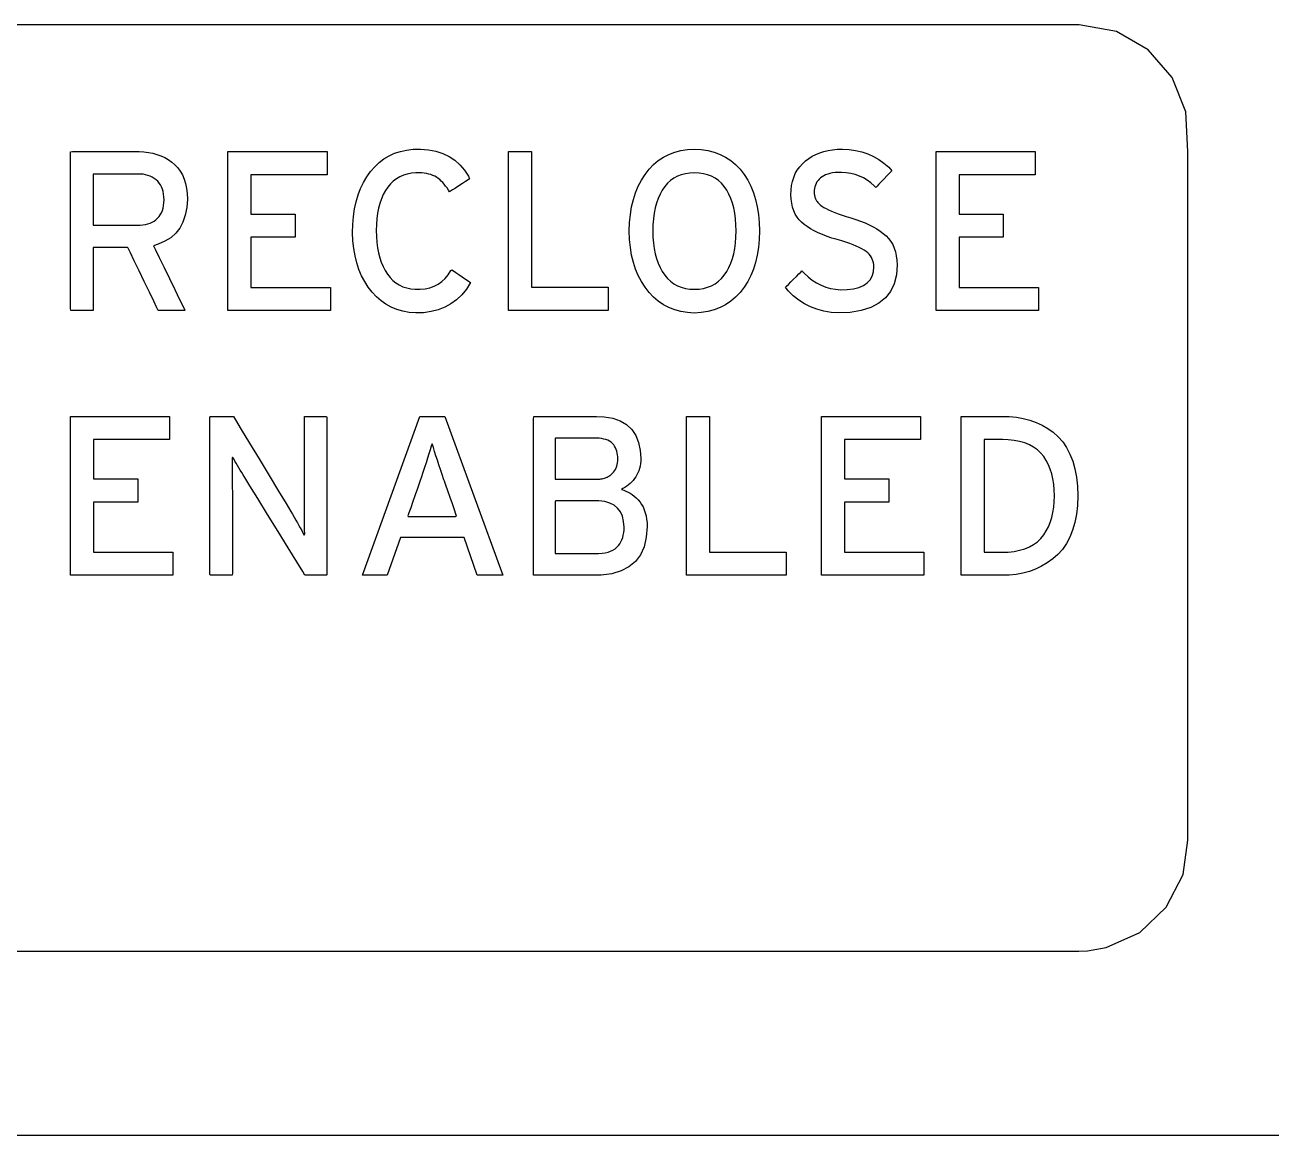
# Model space of a CAD drawing. Extents: x 1 to 47.7, y 0.2 to 35.
# Drawn here: x 15.503 to 16.419, y 8.999 to 9.814 of the extents above; entities that cross this region are included whole.
import ezdxf

# ---------------------------------------------------------------- set-up
doc = ezdxf.new("R2010")
doc.units = 0
doc.header["$MEASUREMENT"] = 0
doc.layers.add('4_2__5U__FRONT_PANEL_W_24_', color=7, linetype='CONTINUOUS')
doc.layers.add('5_1___24__TARGET_LEDS___12', color=7, linetype='CONTINUOUS')

msp = doc.modelspace()

# ---------------------------------------------------------------- linework, layer by layer
at = {"layer": '4_2__5U__FRONT_PANEL_W_24_'}
for points in [[(15.43039, 9.13446), (15.63716, 9.13446), (15.84394, 9.13446), (15.94105, 9.13446), (16.03061, 9.13446), (16.11012, 9.13446), (16.17706, 9.13446), (16.22891, 9.13446), (16.26317, 9.13446), (16.27733, 9.13446), (16.28371, 9.1347), (16.29754, 9.13698), (16.32228, 9.14812), (16.34166, 9.16659), (16.35396, 9.19067), (16.35756, 9.21595), (16.35756, 9.22532), (16.35756, 9.24242), (16.35756, 9.29571), (16.35756, 9.36766), (16.35756, 9.45011), (16.35756, 9.61385), (16.35756, 9.6788), (16.35756, 9.7216), (16.35593, 9.75057), (16.34597, 9.77593), (16.32844, 9.79618), (16.30506, 9.80959), (16.27756, 9.81445), (16.27756, 9.81445), (16.26649, 9.81445), (16.23494, 9.81445), (16.18545, 9.81445), (16.12051, 9.81445), (16.04264, 9.81445), (15.95436, 9.81445), (15.75661, 9.81445), (15.54737, 9.81445), (15.34675, 9.81445)], [(15.65238, 9.60481), (15.65238, 9.72143), (15.72517, 9.72143), (15.72517, 9.70451), (15.66928, 9.70451), (15.66928, 9.67552), (15.70174, 9.67552), (15.70174, 9.65861), (15.66928, 9.65861), (15.66928, 9.62173), (15.72761, 9.62173), (15.72761, 9.60481), (15.65238, 9.60481)], [(15.85844, 9.60481), (15.85844, 9.72143), (15.87534, 9.72143), (15.87534, 9.62189), (15.93169, 9.62189), (15.93169, 9.60481), (15.85844, 9.60481)], [(16.17257, 9.60481), (16.17257, 9.72143), (16.24535, 9.72143), (16.24535, 9.70451), (16.18947, 9.70451), (16.18947, 9.67552), (16.22192, 9.67552), (16.22192, 9.65861), (16.18947, 9.65861), (16.18947, 9.62173), (16.24779, 9.62173), (16.24779, 9.60481), (16.17257, 9.60481)], [(15.53674, 9.41037), (15.53674, 9.52698), (15.60952, 9.52698), (15.60952, 9.51006), (15.55364, 9.51006), (15.55364, 9.48108), (15.5861, 9.48108), (15.5861, 9.46417), (15.55364, 9.46417), (15.55364, 9.42729), (15.61197, 9.42729), (15.61197, 9.41037), (15.53674, 9.41037)], [(15.83556, 9.41037), (15.82579, 9.43804), (15.77908, 9.43804), (15.7694, 9.41037), (15.75125, 9.41037), (15.79324, 9.52698), (15.81179, 9.52698), (15.85428, 9.41037), (15.83556, 9.41037)], [(15.9893, 9.41037), (15.9893, 9.52698), (16.0062, 9.52698), (16.0062, 9.42745), (16.06255, 9.42745), (16.06255, 9.41037), (15.9893, 9.41037)], [(16.08842, 9.41037), (16.08842, 9.52698), (16.1612, 9.52698), (16.1612, 9.51006), (16.10532, 9.51006), (16.10532, 9.48108), (16.13778, 9.48108), (16.13778, 9.46417), (16.10532, 9.46417), (16.10532, 9.42729), (16.16364, 9.42729), (16.16364, 9.41037), (16.08842, 9.41037)], [(14.49698, 8.99937), (14.62891, 8.99937), (14.75959, 8.99937), (14.88894, 8.99937), (15.0169, 8.99937), (15.1434, 8.99937), (15.26837, 8.99937), (15.39173, 8.99937), (15.51343, 8.99937), (15.63338, 8.99937), (15.75153, 8.99937), (15.86779, 8.99937), (15.98211, 8.99937), (16.0944, 8.99937), (16.20461, 8.99937), (16.31266, 8.99937), (16.41848, 8.99937), (16.522, 8.99937)]]:
    msp.add_lwpolyline(points, dxfattribs=at)
for points in [[(15.83061, 9.62524), (15.82756, 9.62051), (15.82414, 9.61634), (15.82037, 9.61273), (15.81623, 9.60969), (15.81173, 9.60721), (15.80687, 9.6053), (15.80164, 9.60395), (15.79606, 9.60316), (15.79039, 9.60298), (15.7855, 9.6034), (15.78087, 9.60424), (15.77649, 9.60551), (15.77237, 9.6072), (15.76849, 9.60932), (15.76487, 9.61186), (15.76151, 9.61483), (15.75839, 9.61822), (15.75549, 9.62197), (15.75288, 9.62597), (15.75059, 9.63025), (15.74865, 9.63482), (15.74704, 9.63968), (15.74576, 9.64481), (15.74482, 9.65024), (15.74422, 9.65594), (15.74395, 9.66193), (15.74407, 9.66802), (15.74454, 9.67385), (15.74535, 9.6794), (15.74649, 9.68467), (15.74796, 9.68966), (15.74978, 9.69438), (15.75192, 9.69882), (15.75441, 9.70298), (15.75722, 9.70687), (15.76023, 9.71037), (15.7635, 9.71346), (15.76702, 9.71613), (15.77079, 9.71838), (15.77481, 9.7202), (15.77909, 9.72161), (15.78361, 9.72259), (15.78839, 9.72316), (15.79378, 9.72326), (15.79967, 9.72275), (15.80515, 9.72168), (15.81019, 9.72005), (15.81482, 9.71786), (15.81902, 9.7151), (15.8228, 9.71179), (15.82615, 9.70791), (15.82908, 9.70347), (15.82993, 9.7014), (15.82881, 9.70068), (15.82694, 9.69947), (15.82459, 9.69796), (15.82204, 9.69631), (15.81955, 9.69471), (15.81739, 9.69332), (15.81584, 9.69231), (15.81516, 9.69187), (15.8143, 9.69325), (15.81331, 9.69477), (15.81228, 9.69618), (15.81123, 9.6975), (15.81016, 9.69872), (15.80906, 9.69985), (15.80793, 9.70088), (15.80677, 9.70182), (15.80558, 9.70265), (15.80426, 9.70336), (15.80287, 9.70398), (15.8014, 9.70452), (15.79985, 9.70497), (15.79822, 9.70532), (15.79652, 9.7056), (15.79473, 9.70578), (15.79286, 9.70588), (15.79036, 9.70585), (15.78714, 9.70556), (15.7841, 9.70497), (15.78125, 9.7041), (15.77858, 9.70293), (15.77611, 9.70148), (15.77382, 9.69974), (15.77172, 9.69771), (15.76981, 9.6954), (15.76806, 9.69277), (15.76649, 9.68989), (15.76513, 9.68679), (15.76398, 9.68346), (15.76304, 9.67991), (15.7623, 9.67614), (15.76177, 9.67214), (15.76144, 9.66791), (15.76133, 9.66347), (15.76142, 9.65904), (15.76171, 9.65483), (15.76222, 9.65085), (15.76293, 9.64709), (15.76384, 9.64354), (15.76497, 9.64022), (15.7663, 9.63712), (15.76784, 9.63424), (15.76957, 9.63156), (15.77146, 9.62908), (15.77353, 9.62692), (15.77579, 9.62506), (15.77824, 9.62351), (15.78088, 9.62227), (15.78371, 9.62134), (15.78672, 9.62071), (15.78992, 9.62039), (15.79349, 9.62039), (15.79715, 9.62076), (15.80057, 9.62151), (15.80375, 9.62265), (15.80669, 9.62416), (15.80939, 9.62607), (15.81185, 9.62835), (15.81408, 9.63101), (15.81607, 9.63406), (15.81684, 9.63475), (15.818, 9.63395), (15.81982, 9.63269), (15.82206, 9.63114), (15.82446, 9.62948), (15.82677, 9.62789), (15.82873, 9.62653), (15.8301, 9.62559)], [(16.0429, 9.66316), (16.04269, 9.65695), (16.04214, 9.65105), (16.04124, 9.64544), (16.04, 9.64013), (16.03841, 9.63512), (16.03648, 9.63041), (16.0342, 9.626), (16.03158, 9.62189), (16.02859, 9.61805), (16.02531, 9.61459), (16.02176, 9.61158), (16.01795, 9.60902), (16.01388, 9.60691), (16.00955, 9.60524), (16.00495, 9.60403), (16.0001, 9.60326), (15.99498, 9.60294), (15.98991, 9.60326), (15.98509, 9.60403), (15.98055, 9.60524), (15.97627, 9.60691), (15.97225, 9.60902), (15.96851, 9.61158), (15.96502, 9.61459), (15.96181, 9.61805), (15.95882, 9.62189), (15.95614, 9.626), (15.9538, 9.63041), (15.95182, 9.63512), (15.95019, 9.64013), (15.94892, 9.64544), (15.948, 9.65105), (15.94744, 9.65695), (15.94722, 9.66316), (15.94744, 9.66937), (15.948, 9.67529), (15.94892, 9.68091), (15.95019, 9.68625), (15.95182, 9.69129), (15.9538, 9.69603), (15.95614, 9.70049), (15.95882, 9.70465), (15.96181, 9.70849), (15.96502, 9.71189), (15.96851, 9.71485), (15.97225, 9.71737), (15.97627, 9.71944), (15.98055, 9.72107), (15.98509, 9.72226), (15.98991, 9.723), (15.99498, 9.7233), (16.0001, 9.723), (16.00495, 9.72226), (16.00955, 9.72107), (16.01388, 9.71944), (16.01795, 9.71737), (16.02176, 9.71485), (16.02531, 9.71189), (16.02859, 9.70849), (16.03158, 9.70465), (16.0342, 9.70049), (16.03648, 9.69603), (16.03841, 9.69129), (16.04, 9.68625), (16.04124, 9.68091), (16.04214, 9.67529), (16.04269, 9.66937)], [(16.14389, 9.63829), (16.14342, 9.63093), (16.14185, 9.62443), (16.13919, 9.61879), (16.13543, 9.614), (16.13058, 9.61007), (16.12463, 9.60699), (16.11758, 9.60478), (16.10944, 9.60341), (16.10096, 9.60297), (16.09541, 9.60342), (16.09012, 9.60432), (16.08509, 9.60567), (16.08034, 9.60749), (16.07586, 9.60976), (16.07164, 9.61248), (16.06769, 9.61566), (16.06401, 9.6193), (16.06193, 9.62185), (16.06266, 9.62258), (16.06404, 9.62396), (16.06585, 9.62576), (16.06788, 9.62779), (16.06992, 9.62981), (16.07174, 9.63163), (16.07315, 9.63303), (16.07392, 9.6338), (16.07564, 9.63216), (16.07859, 9.62943), (16.08166, 9.62704), (16.08484, 9.625), (16.08814, 9.62331), (16.09155, 9.62197), (16.09509, 9.62098), (16.09873, 9.62034), (16.10249, 9.62004), (16.10728, 9.62015), (16.11184, 9.6207), (16.11579, 9.62169), (16.11914, 9.62312), (16.12188, 9.62499), (16.12403, 9.6273), (16.12557, 9.63005), (16.1265, 9.63324), (16.12683, 9.63686), (16.12677, 9.63846), (16.12656, 9.63989), (16.12621, 9.64126), (16.12572, 9.64256), (16.12508, 9.64381), (16.12431, 9.64499), (16.12339, 9.64611), (16.12233, 9.64718), (16.12112, 9.64818), (16.11966, 9.64917), (16.11798, 9.65016), (16.11608, 9.65113), (16.11397, 9.65209), (16.11165, 9.65304), (16.10911, 9.65398), (16.10635, 9.65491), (16.10338, 9.65583), (16.09995, 9.65681), (16.09611, 9.65799), (16.09251, 9.65923), (16.08914, 9.66053), (16.086, 9.66189), (16.08309, 9.66331), (16.08042, 9.66479), (16.07797, 9.66634), (16.07576, 9.66794), (16.07377, 9.66959), (16.072, 9.67139), (16.07045, 9.67341), (16.06914, 9.67562), (16.06805, 9.67805), (16.06719, 9.68069), (16.06655, 9.68353), (16.06615, 9.68658), (16.06597, 9.68983), (16.06605, 9.69324), (16.06642, 9.69651), (16.06706, 9.69961), (16.06798, 9.70254), (16.06917, 9.7053), (16.07063, 9.70789), (16.07237, 9.71031), (16.07439, 9.71256), (16.07667, 9.71464), (16.07909, 9.71645), (16.08164, 9.71804), (16.08433, 9.71942), (16.08718, 9.7206), (16.09017, 9.72156), (16.0933, 9.72231), (16.09658, 9.72285), (16.10001, 9.72318), (16.10371, 9.7233), (16.10868, 9.72302), (16.11344, 9.72235), (16.118, 9.72127), (16.12236, 9.7198), (16.12652, 9.71792), (16.13048, 9.71565), (16.13423, 9.71298), (16.13779, 9.70991), (16.14017, 9.70743), (16.13951, 9.70675), (16.1382, 9.70539), (16.13644, 9.70357), (16.13445, 9.70151), (16.13244, 9.69942), (16.1306, 9.69752), (16.12917, 9.69603), (16.12834, 9.69517), (16.1271, 9.69622), (16.12464, 9.69848), (16.12202, 9.70044), (16.11925, 9.70212), (16.11633, 9.70351), (16.11325, 9.70462), (16.11002, 9.70543), (16.10663, 9.70596), (16.10309, 9.7062), (16.10041, 9.70617), (16.09833, 9.70602), (16.0964, 9.70577), (16.0946, 9.70542), (16.09293, 9.70497), (16.09141, 9.70442), (16.09003, 9.70378), (16.08878, 9.70303), (16.08767, 9.70219), (16.08669, 9.70123), (16.08583, 9.70022), (16.08508, 9.69915), (16.08445, 9.69803), (16.08393, 9.69685), (16.08353, 9.69563), (16.08324, 9.69435), (16.08307, 9.69302), (16.08302, 9.69167), (16.08304, 9.691), (16.08308, 9.69034), (16.08316, 9.68971), (16.08326, 9.6891), (16.08339, 9.68851), (16.08355, 9.68794), (16.08374, 9.68739), (16.08395, 9.68687), (16.08419, 9.68635), (16.08448, 9.6858), (16.08481, 9.68526), (16.08519, 9.68472), (16.08561, 9.68419), (16.08608, 9.68366), (16.0866, 9.68314), (16.08717, 9.68263), (16.08778, 9.68212), (16.08869, 9.68145), (16.09012, 9.68053), (16.09178, 9.67961), (16.09366, 9.67868), (16.09577, 9.67774), (16.09811, 9.67679), (16.10068, 9.67583), (16.10347, 9.67486), (16.1065, 9.67389), (16.11005, 9.67282), (16.11369, 9.67163), (16.11713, 9.67038), (16.12038, 9.66906), (16.12344, 9.66767), (16.12631, 9.66621), (16.12899, 9.66469), (16.13148, 9.6631), (16.13378, 9.66144), (16.13587, 9.65968), (16.13772, 9.65771), (16.13933, 9.65554), (16.1407, 9.65317), (16.14182, 9.6506), (16.1427, 9.64782), (16.14334, 9.64485), (16.14374, 9.64167)], [(15.62257, 9.68656), (15.62214, 9.68037), (15.62107, 9.67477), (15.61936, 9.66976), (15.617, 9.66533), (15.61401, 9.66149), (15.61037, 9.65824), (15.60609, 9.65557), (15.60116, 9.6535), (15.59782, 9.65223), (15.59924, 9.64929), (15.60194, 9.64372), (15.60547, 9.63642), (15.60941, 9.62827), (15.61334, 9.62016), (15.61682, 9.61298), (15.61941, 9.60761), (15.6207, 9.60495), (15.62038, 9.60481), (15.61874, 9.60481), (15.61615, 9.60481), (15.61299, 9.60481), (15.60961, 9.60481), (15.60638, 9.60481), (15.60367, 9.60481), (15.60183, 9.60481), (15.60122, 9.60483), (15.60024, 9.60683), (15.59793, 9.61162), (15.59468, 9.61831), (15.59092, 9.62607), (15.58707, 9.63401), (15.58354, 9.6413), (15.58075, 9.64706), (15.57911, 9.65043), (15.57865, 9.65096), (15.57693, 9.65096), (15.57384, 9.65096), (15.56987, 9.65096), (15.56548, 9.65096), (15.56116, 9.65096), (15.55738, 9.65096), (15.55462, 9.65096), (15.55335, 9.65096), (15.55332, 9.6498), (15.55332, 9.64569), (15.55332, 9.63943), (15.55332, 9.63188), (15.55332, 9.6239), (15.55332, 9.61635), (15.55332, 9.61009), (15.55332, 9.60598), (15.5533, 9.60481), (15.55247, 9.60481), (15.55068, 9.60481), (15.54823, 9.60481), (15.54542, 9.60481), (15.54258, 9.60481), (15.54, 9.60481), (15.538, 9.60481), (15.53688, 9.60481), (15.53674, 9.60615), (15.53674, 9.61468), (15.53674, 9.62923), (15.53674, 9.64764), (15.53674, 9.66772), (15.53674, 9.68731), (15.53674, 9.70423), (15.53674, 9.71632), (15.53674, 9.72139), (15.53827, 9.72143), (15.54293, 9.72143), (15.54982, 9.72143), (15.558, 9.72143), (15.56656, 9.72143), (15.57458, 9.72143), (15.58113, 9.72143), (15.58528, 9.72143), (15.58724, 9.72142), (15.59069, 9.72125), (15.59401, 9.72085), (15.59719, 9.72023), (15.60024, 9.71939), (15.60315, 9.71833), (15.60592, 9.71704), (15.60856, 9.71554), (15.61107, 9.71381), (15.61344, 9.71182), (15.61555, 9.70956), (15.61738, 9.70705), (15.61894, 9.70428), (15.62022, 9.70125), (15.62122, 9.69796), (15.62195, 9.69442), (15.6224, 9.69062)], [(15.60551, 9.68607), (15.6054, 9.68823), (15.60516, 9.69025), (15.60477, 9.69215), (15.60426, 9.69391), (15.6036, 9.69553), (15.6028, 9.69703), (15.60187, 9.69839), (15.6008, 9.69962), (15.59959, 9.70074), (15.59826, 9.70176), (15.59682, 9.70263), (15.59528, 9.70337), (15.59363, 9.70397), (15.59187, 9.70443), (15.59001, 9.70476), (15.58805, 9.70495), (15.58625, 9.705), (15.58462, 9.705), (15.58097, 9.705), (15.57595, 9.705), (15.57022, 9.705), (15.56444, 9.705), (15.55927, 9.705), (15.55538, 9.705), (15.55343, 9.705), (15.55332, 9.70423), (15.55332, 9.70096), (15.55332, 9.69581), (15.55332, 9.68952), (15.55332, 9.68286), (15.55332, 9.67657), (15.55332, 9.67142), (15.55332, 9.66815), (15.55343, 9.66739), (15.55538, 9.66739), (15.55927, 9.66739), (15.56444, 9.66739), (15.57022, 9.66739), (15.57595, 9.66739), (15.58097, 9.66739), (15.58462, 9.66739), (15.58625, 9.66739), (15.58802, 9.66743), (15.58996, 9.66761), (15.59179, 9.66792), (15.59352, 9.66836), (15.59515, 9.66893), (15.59668, 9.66963), (15.59811, 9.67046), (15.59943, 9.67143), (15.60065, 9.67251), (15.60176, 9.67373), (15.60272, 9.67508), (15.60354, 9.67656), (15.60422, 9.67819), (15.60475, 9.67995), (15.60515, 9.68185), (15.6054, 9.68389)], [(16.02568, 9.66316), (16.02557, 9.66774), (16.02525, 9.67209), (16.02471, 9.6762), (16.02396, 9.68007), (16.023, 9.6837), (16.02182, 9.6871), (16.02043, 9.69026), (16.01883, 9.69319), (16.017, 9.69584), (16.01496, 9.69816), (16.01271, 9.70018), (16.01027, 9.70189), (16.00762, 9.7033), (16.00476, 9.70441), (16.00171, 9.70521), (15.99845, 9.7057), (15.99498, 9.70589), (15.99159, 9.7057), (15.98839, 9.70521), (15.98539, 9.70441), (15.98258, 9.7033), (15.97997, 9.70189), (15.97755, 9.70018), (15.97532, 9.69816), (15.97329, 9.69584), (15.97144, 9.69319), (15.9698, 9.69026), (15.96838, 9.6871), (15.96718, 9.6837), (15.9662, 9.68007), (15.96543, 9.6762), (15.96489, 9.67209), (15.96456, 9.66774), (15.96445, 9.66316), (15.96456, 9.65863), (15.96489, 9.65434), (15.96543, 9.65028), (15.9662, 9.64645), (15.96718, 9.64285), (15.96838, 9.63948), (15.9698, 9.63635), (15.97144, 9.63345), (15.97329, 9.63075), (15.97532, 9.62831), (15.97755, 9.6262), (15.97997, 9.62441), (15.98258, 9.62295), (15.98539, 9.62181), (15.98839, 9.621), (15.99159, 9.62051), (15.99498, 9.62035), (15.99845, 9.62051), (16.00171, 9.621), (16.00476, 9.62181), (16.00762, 9.62295), (16.01027, 9.62441), (16.01271, 9.6262), (16.01496, 9.62831), (16.017, 9.63075), (16.01883, 9.63345), (16.02043, 9.63635), (16.02182, 9.63948), (16.023, 9.64285), (16.02396, 9.64645), (16.02471, 9.65028), (16.02525, 9.65434), (16.02557, 9.65863)], [(15.70893, 9.41037), (15.70729, 9.41304), (15.7029, 9.42016), (15.69659, 9.43041), (15.68918, 9.44245), (15.68147, 9.45498), (15.67428, 9.46664), (15.66844, 9.47614), (15.66476, 9.48212), (15.66358, 9.48405), (15.66249, 9.48587), (15.66143, 9.48765), (15.6604, 9.48937), (15.65941, 9.49105), (15.65846, 9.49267), (15.65754, 9.49424), (15.65665, 9.49576), (15.6558, 9.49722), (15.65545, 9.49627), (15.65546, 9.49347), (15.65546, 9.49058), (15.65548, 9.48759), (15.65549, 9.48452), (15.65552, 9.48135), (15.65554, 9.4781), (15.65557, 9.47476), (15.65561, 9.47132), (15.65561, 9.46919), (15.65561, 9.46376), (15.65561, 9.45559), (15.65561, 9.44578), (15.65561, 9.43542), (15.65561, 9.4256), (15.65561, 9.41743), (15.65561, 9.41201), (15.6556, 9.41037), (15.65484, 9.41037), (15.65312, 9.41037), (15.65075, 9.41037), (15.64801, 9.41037), (15.64521, 9.41037), (15.64264, 9.41037), (15.64061, 9.41037), (15.6394, 9.41037), (15.6392, 9.41118), (15.6392, 9.41874), (15.6392, 9.43249), (15.6392, 9.45032), (15.6392, 9.47011), (15.6392, 9.48975), (15.6392, 9.50712), (15.6392, 9.52012), (15.6392, 9.52662), (15.63953, 9.52698), (15.64094, 9.52698), (15.64318, 9.52698), (15.64593, 9.52698), (15.64889, 9.52698), (15.65173, 9.52698), (15.65414, 9.52698), (15.65582, 9.52698), (15.65645, 9.52698), (15.65802, 9.52439), (15.6622, 9.51746), (15.66822, 9.50748), (15.67529, 9.49576), (15.68264, 9.48357), (15.68949, 9.47222), (15.69506, 9.46298), (15.69858, 9.45716), (15.69977, 9.45517), (15.70103, 9.45301), (15.70224, 9.45092), (15.70339, 9.4489), (15.7045, 9.44696), (15.70555, 9.4451), (15.70656, 9.44331), (15.70751, 9.44159), (15.70841, 9.43995), (15.70876, 9.44089), (15.70872, 9.44378), (15.70869, 9.44675), (15.70867, 9.4498), (15.70865, 9.45294), (15.70864, 9.45616), (15.70863, 9.45945), (15.70862, 9.46283), (15.70862, 9.4663), (15.70862, 9.46843), (15.70862, 9.47383), (15.70862, 9.48196), (15.70862, 9.49173), (15.70862, 9.50205), (15.70862, 9.51182), (15.70862, 9.51995), (15.70862, 9.52535), (15.70863, 9.52698), (15.70939, 9.52698), (15.71111, 9.52698), (15.71348, 9.52698), (15.71622, 9.52698), (15.71902, 9.52698), (15.72159, 9.52698), (15.72362, 9.52698), (15.72483, 9.52698), (15.72503, 9.52617), (15.72503, 9.51861), (15.72503, 9.50486), (15.72503, 9.48703), (15.72503, 9.46724), (15.72503, 9.4476), (15.72503, 9.43023), (15.72503, 9.41723), (15.72503, 9.41073), (15.72472, 9.41037), (15.72341, 9.41037), (15.72132, 9.41037), (15.71875, 9.41037), (15.71599, 9.41037), (15.71334, 9.41037), (15.71108, 9.41037), (15.70952, 9.41037)], [(15.96034, 9.44613), (15.95971, 9.43826), (15.95806, 9.43137), (15.95537, 9.42545), (15.95165, 9.42051), (15.94691, 9.41654), (15.94113, 9.41356), (15.93432, 9.41155), (15.92649, 9.41052), (15.92133, 9.41037), (15.91828, 9.41037), (15.91279, 9.41037), (15.90573, 9.41037), (15.89795, 9.41037), (15.89031, 9.41037), (15.88368, 9.41037), (15.8789, 9.41037), (15.87685, 9.41037), (15.87683, 9.41388), (15.87683, 9.42491), (15.87683, 9.44128), (15.87683, 9.46075), (15.87683, 9.48109), (15.87683, 9.50006), (15.87683, 9.51543), (15.87683, 9.52497), (15.87704, 9.52698), (15.87986, 9.52698), (15.8853, 9.52698), (15.89248, 9.52698), (15.90049, 9.52698), (15.90845, 9.52698), (15.91548, 9.52698), (15.92067, 9.52698), (15.92315, 9.52698), (15.92874, 9.52671), (15.93506, 9.52562), (15.94054, 9.52372), (15.94517, 9.521), (15.94896, 9.51746), (15.9519, 9.5131), (15.95401, 9.50792), (15.95527, 9.50193), (15.95566, 9.49625), (15.95558, 9.49427), (15.95539, 9.49237), (15.95509, 9.49055), (15.95469, 9.48881), (15.95417, 9.48715), (15.95355, 9.48557), (15.95281, 9.48408), (15.95197, 9.48266), (15.95103, 9.48133), (15.95003, 9.48008), (15.94896, 9.4789), (15.94782, 9.47778), (15.94661, 9.47674), (15.94534, 9.47576), (15.944, 9.47485), (15.94258, 9.47401), (15.94146, 9.47328), (15.94311, 9.47282), (15.94473, 9.47222), (15.94632, 9.47148), (15.94787, 9.4706), (15.94939, 9.46958), (15.95087, 9.46843), (15.95232, 9.46713), (15.95373, 9.4657), (15.95508, 9.46413), (15.95628, 9.46241), (15.95733, 9.46054), (15.95822, 9.45852), (15.95895, 9.45634), (15.95953, 9.45402), (15.95996, 9.45154), (15.96023, 9.44891)], [(16.27671, 9.46868), (16.27641, 9.46167), (16.27568, 9.45513), (16.2745, 9.44906), (16.27288, 9.44345), (16.27082, 9.4383), (16.26832, 9.43362), (16.26538, 9.42941), (16.262, 9.42566), (16.25824, 9.42238), (16.25426, 9.41952), (16.25009, 9.41704), (16.24572, 9.41496), (16.24115, 9.41326), (16.23638, 9.41195), (16.23142, 9.41104), (16.22625, 9.41051), (16.22164, 9.41037), (16.22012, 9.41037), (16.21671, 9.41037), (16.21202, 9.41037), (16.20666, 9.41037), (16.20127, 9.41037), (16.19644, 9.41037), (16.19281, 9.41037), (16.19098, 9.41037), (16.19088, 9.41274), (16.19088, 9.42288), (16.19088, 9.43886), (16.19088, 9.45835), (16.19088, 9.479), (16.19088, 9.49849), (16.19088, 9.51447), (16.19088, 9.52461), (16.19098, 9.52698), (16.19281, 9.52698), (16.19644, 9.52698), (16.20127, 9.52698), (16.20666, 9.52698), (16.21202, 9.52698), (16.21671, 9.52698), (16.22012, 9.52698), (16.22164, 9.52698), (16.22634, 9.52689), (16.23159, 9.52642), (16.23663, 9.52555), (16.24145, 9.52429), (16.24605, 9.52264), (16.25044, 9.5206), (16.25461, 9.51816), (16.25857, 9.51534), (16.26228, 9.51208), (16.2656, 9.50832), (16.26848, 9.50408), (16.27093, 9.49936), (16.27295, 9.49417), (16.27454, 9.48851), (16.2757, 9.48237), (16.27642, 9.47576)], [(15.93876, 9.49573), (15.93871, 9.49726), (15.93857, 9.49872), (15.93834, 9.50012), (15.93801, 9.50145), (15.93758, 9.50273), (15.93707, 9.50395), (15.93646, 9.50511), (15.93576, 9.5062), (15.9349, 9.5072), (15.93386, 9.50807), (15.9327, 9.50882), (15.93141, 9.50947), (15.93, 9.51), (15.92846, 9.51043), (15.92679, 9.51074), (15.925, 9.51095), (15.92308, 9.51104), (15.92192, 9.51104), (15.91884, 9.51104), (15.91442, 9.51104), (15.90925, 9.51104), (15.90395, 9.51104), (15.89908, 9.51104), (15.89525, 9.51104), (15.89306, 9.51104), (15.89275, 9.51074), (15.89275, 9.50855), (15.89275, 9.50474), (15.89275, 9.49989), (15.89275, 9.49461), (15.89275, 9.48947), (15.89275, 9.48506), (15.89275, 9.48199), (15.89275, 9.48083), (15.89391, 9.48083), (15.897, 9.48083), (15.90142, 9.48083), (15.90658, 9.48083), (15.91189, 9.48083), (15.91675, 9.48083), (15.92058, 9.48083), (15.92278, 9.48083), (15.92359, 9.48084), (15.92457, 9.48088), (15.92551, 9.48095), (15.92641, 9.48107), (15.92727, 9.48122), (15.92809, 9.48141), (15.92888, 9.48164), (15.92962, 9.48191), (15.93032, 9.48222), (15.931, 9.48253), (15.93164, 9.48287), (15.93226, 9.48323), (15.93286, 9.48361), (15.93342, 9.484), (15.93397, 9.48442), (15.93448, 9.48486), (15.93497, 9.48532), (15.93561, 9.48605), (15.93635, 9.48708), (15.93699, 9.48816), (15.93753, 9.48929), (15.93797, 9.49048), (15.93832, 9.49171), (15.93856, 9.493), (15.93871, 9.49434)], [(15.81106, 9.48052), (15.80976, 9.48435), (15.80853, 9.48803), (15.80736, 9.49155), (15.80625, 9.49492), (15.8052, 9.49813), (15.80422, 9.50119), (15.8033, 9.5041), (15.80244, 9.50685), (15.80166, 9.50524), (15.80083, 9.50242), (15.79992, 9.49943), (15.79894, 9.49627), (15.79788, 9.49294), (15.79675, 9.48944), (15.79554, 9.48577), (15.79426, 9.48194), (15.79359, 9.47995), (15.79281, 9.4777), (15.79152, 9.474), (15.78993, 9.46943), (15.78825, 9.46457), (15.78666, 9.46), (15.78537, 9.45631), (15.78459, 9.45406), (15.7847, 9.45365), (15.78724, 9.45365), (15.79189, 9.45365), (15.79787, 9.45365), (15.80441, 9.45365), (15.8107, 9.45365), (15.81598, 9.45365), (15.81946, 9.45365), (15.8204, 9.4537), (15.81988, 9.45521), (15.81876, 9.45842), (15.81726, 9.46273), (15.81557, 9.46758), (15.8139, 9.47236), (15.81246, 9.4765), (15.81145, 9.47942)], [(16.25948, 9.46868), (16.25936, 9.47303), (16.25899, 9.47718), (16.25837, 9.4811), (16.25751, 9.48481), (16.2564, 9.48831), (16.25505, 9.49159), (16.25345, 9.49465), (16.2516, 9.4975), (16.24945, 9.50013), (16.24697, 9.50246), (16.24418, 9.50449), (16.24108, 9.5062), (16.23768, 9.50759), (16.23396, 9.50868), (16.22994, 9.50945), (16.22561, 9.50992), (16.22164, 9.51006), (16.22096, 9.51006), (16.21942, 9.51006), (16.2173, 9.51006), (16.21489, 9.51006), (16.21246, 9.51006), (16.21029, 9.51006), (16.20865, 9.51006), (16.20782, 9.51006), (16.20778, 9.50838), (16.20778, 9.50118), (16.20778, 9.48984), (16.20778, 9.47601), (16.20778, 9.46134), (16.20778, 9.44751), (16.20778, 9.43617), (16.20778, 9.42897), (16.20782, 9.42729), (16.20865, 9.42729), (16.21029, 9.42729), (16.21246, 9.42729), (16.21489, 9.42729), (16.2173, 9.42729), (16.21942, 9.42729), (16.22096, 9.42729), (16.22164, 9.42729), (16.22561, 9.42744), (16.22994, 9.42791), (16.23396, 9.4287), (16.23768, 9.42981), (16.24108, 9.43123), (16.24418, 9.43298), (16.24697, 9.43505), (16.24945, 9.43743), (16.2516, 9.44009), (16.25345, 9.44293), (16.25505, 9.44598), (16.2564, 9.44924), (16.25751, 9.45271), (16.25837, 9.45639), (16.25899, 9.46028), (16.25936, 9.46437)], [(15.9434, 9.44564), (15.94304, 9.44996), (15.94213, 9.45373), (15.94066, 9.45696), (15.93863, 9.45965), (15.93605, 9.4618), (15.9329, 9.46341), (15.9292, 9.46448), (15.92494, 9.465), (15.92284, 9.46506), (15.92021, 9.46506), (15.91599, 9.46506), (15.91082, 9.46506), (15.90533, 9.46506), (15.90016, 9.46506), (15.89594, 9.46506), (15.89331, 9.46506), (15.89275, 9.46488), (15.89275, 9.4624), (15.89275, 9.45765), (15.89275, 9.45142), (15.89275, 9.44452), (15.89275, 9.43776), (15.89275, 9.43193), (15.89275, 9.42785), (15.89275, 9.42631), (15.89395, 9.42631), (15.89713, 9.42631), (15.90167, 9.42631), (15.90693, 9.42631), (15.9123, 9.42631), (15.91715, 9.42631), (15.92085, 9.42631), (15.92278, 9.42631), (15.92468, 9.42635), (15.92717, 9.42653), (15.92946, 9.42687), (15.93157, 9.42737), (15.93349, 9.42803), (15.93522, 9.42884), (15.93676, 9.42981), (15.93811, 9.43094), (15.93926, 9.4322), (15.94023, 9.43353), (15.94107, 9.43497), (15.94178, 9.4365), (15.94236, 9.43813), (15.94282, 9.43986), (15.94314, 9.44169), (15.94334, 9.44362)]]:
    msp.add_lwpolyline(points, close=True, dxfattribs=at)
at = {"layer": '5_1___24__TARGET_LEDS___12'}
for points in [[(15.43039, 9.13446), (15.63716, 9.13446), (15.84394, 9.13446), (15.94105, 9.13446), (16.03061, 9.13446), (16.11012, 9.13446), (16.17706, 9.13446), (16.22891, 9.13446), (16.26317, 9.13446), (16.27733, 9.13446), (16.28371, 9.1347), (16.29754, 9.13698), (16.32228, 9.14812), (16.34166, 9.16659), (16.35396, 9.19067), (16.35756, 9.21595), (16.35756, 9.22532), (16.35756, 9.24242), (16.35756, 9.29571), (16.35756, 9.36766), (16.35756, 9.45011), (16.35756, 9.61385), (16.35756, 9.6788), (16.35756, 9.7216), (16.35593, 9.75057), (16.34597, 9.77593), (16.32844, 9.79618), (16.30506, 9.80959), (16.27756, 9.81445), (16.27756, 9.81445), (16.26649, 9.81445), (16.23494, 9.81445), (16.18545, 9.81445), (16.12051, 9.81445), (16.04264, 9.81445), (15.95436, 9.81445), (15.75661, 9.81445), (15.54737, 9.81445), (15.34675, 9.81445)], [(15.65238, 9.60481), (15.65238, 9.72143), (15.72517, 9.72143), (15.72517, 9.70451), (15.66928, 9.70451), (15.66928, 9.67552), (15.70174, 9.67552), (15.70174, 9.65861), (15.66928, 9.65861), (15.66928, 9.62173), (15.72761, 9.62173), (15.72761, 9.60481), (15.65238, 9.60481)], [(15.85844, 9.60481), (15.85844, 9.72143), (15.87534, 9.72143), (15.87534, 9.62189), (15.93169, 9.62189), (15.93169, 9.60481), (15.85844, 9.60481)], [(16.17257, 9.60481), (16.17257, 9.72143), (16.24535, 9.72143), (16.24535, 9.70451), (16.18947, 9.70451), (16.18947, 9.67552), (16.22192, 9.67552), (16.22192, 9.65861), (16.18947, 9.65861), (16.18947, 9.62173), (16.24779, 9.62173), (16.24779, 9.60481), (16.17257, 9.60481)], [(15.53674, 9.41037), (15.53674, 9.52698), (15.60952, 9.52698), (15.60952, 9.51006), (15.55364, 9.51006), (15.55364, 9.48108), (15.5861, 9.48108), (15.5861, 9.46417), (15.55364, 9.46417), (15.55364, 9.42729), (15.61197, 9.42729), (15.61197, 9.41037), (15.53674, 9.41037)], [(15.83556, 9.41037), (15.82579, 9.43804), (15.77908, 9.43804), (15.7694, 9.41037), (15.75125, 9.41037), (15.79324, 9.52698), (15.81179, 9.52698), (15.85428, 9.41037), (15.83556, 9.41037)], [(15.9893, 9.41037), (15.9893, 9.52698), (16.0062, 9.52698), (16.0062, 9.42745), (16.06255, 9.42745), (16.06255, 9.41037), (15.9893, 9.41037)], [(16.08842, 9.41037), (16.08842, 9.52698), (16.1612, 9.52698), (16.1612, 9.51006), (16.10532, 9.51006), (16.10532, 9.48108), (16.13778, 9.48108), (16.13778, 9.46417), (16.10532, 9.46417), (16.10532, 9.42729), (16.16364, 9.42729), (16.16364, 9.41037), (16.08842, 9.41037)], [(14.50127, 8.99937), (14.65774, 8.99937), (14.81334, 8.99937), (14.96799, 8.99937), (15.12163, 8.99937), (15.27417, 8.99937), (15.42553, 8.99937), (15.57563, 8.99937), (15.7244, 8.99937), (15.87175, 8.99937), (16.01762, 8.99937), (16.16191, 8.99937), (16.30456, 8.99937), (16.44548, 8.99937)]]:
    msp.add_lwpolyline(points, dxfattribs=at)
for points in [[(15.83061, 9.62524), (15.82756, 9.62051), (15.82414, 9.61634), (15.82037, 9.61273), (15.81623, 9.60969), (15.81173, 9.60721), (15.80687, 9.6053), (15.80164, 9.60395), (15.79606, 9.60316), (15.79039, 9.60298), (15.7855, 9.6034), (15.78087, 9.60424), (15.77649, 9.60551), (15.77237, 9.6072), (15.76849, 9.60932), (15.76487, 9.61186), (15.76151, 9.61483), (15.75839, 9.61822), (15.75549, 9.62197), (15.75288, 9.62597), (15.75059, 9.63025), (15.74865, 9.63482), (15.74704, 9.63968), (15.74576, 9.64481), (15.74482, 9.65024), (15.74422, 9.65594), (15.74395, 9.66193), (15.74407, 9.66802), (15.74454, 9.67385), (15.74535, 9.6794), (15.74649, 9.68467), (15.74796, 9.68966), (15.74978, 9.69438), (15.75192, 9.69882), (15.75441, 9.70298), (15.75722, 9.70687), (15.76023, 9.71037), (15.7635, 9.71346), (15.76702, 9.71613), (15.77079, 9.71838), (15.77481, 9.7202), (15.77909, 9.72161), (15.78361, 9.72259), (15.78839, 9.72316), (15.79378, 9.72326), (15.79967, 9.72275), (15.80515, 9.72168), (15.81019, 9.72005), (15.81482, 9.71786), (15.81902, 9.7151), (15.8228, 9.71179), (15.82615, 9.70791), (15.82908, 9.70347), (15.82993, 9.7014), (15.82881, 9.70068), (15.82694, 9.69947), (15.82459, 9.69796), (15.82204, 9.69631), (15.81955, 9.69471), (15.81739, 9.69332), (15.81584, 9.69231), (15.81516, 9.69187), (15.8143, 9.69325), (15.81331, 9.69477), (15.81228, 9.69618), (15.81123, 9.6975), (15.81016, 9.69872), (15.80906, 9.69985), (15.80793, 9.70088), (15.80677, 9.70182), (15.80558, 9.70265), (15.80426, 9.70336), (15.80287, 9.70398), (15.8014, 9.70452), (15.79985, 9.70497), (15.79822, 9.70532), (15.79652, 9.7056), (15.79473, 9.70578), (15.79286, 9.70588), (15.79036, 9.70585), (15.78714, 9.70556), (15.7841, 9.70497), (15.78125, 9.7041), (15.77858, 9.70293), (15.77611, 9.70148), (15.77382, 9.69974), (15.77172, 9.69771), (15.76981, 9.6954), (15.76806, 9.69277), (15.76649, 9.68989), (15.76513, 9.68679), (15.76398, 9.68346), (15.76304, 9.67991), (15.7623, 9.67614), (15.76177, 9.67214), (15.76144, 9.66791), (15.76133, 9.66347), (15.76142, 9.65904), (15.76171, 9.65483), (15.76222, 9.65085), (15.76293, 9.64709), (15.76384, 9.64354), (15.76497, 9.64022), (15.7663, 9.63712), (15.76784, 9.63424), (15.76957, 9.63156), (15.77146, 9.62908), (15.77353, 9.62692), (15.77579, 9.62506), (15.77824, 9.62351), (15.78088, 9.62227), (15.78371, 9.62134), (15.78672, 9.62071), (15.78992, 9.62039), (15.79349, 9.62039), (15.79715, 9.62076), (15.80057, 9.62151), (15.80375, 9.62265), (15.80669, 9.62416), (15.80939, 9.62607), (15.81185, 9.62835), (15.81408, 9.63101), (15.81607, 9.63406), (15.81684, 9.63475), (15.818, 9.63395), (15.81982, 9.63269), (15.82206, 9.63114), (15.82446, 9.62948), (15.82677, 9.62789), (15.82873, 9.62653), (15.8301, 9.62559)], [(16.0429, 9.66316), (16.04269, 9.65695), (16.04214, 9.65105), (16.04124, 9.64544), (16.04, 9.64013), (16.03841, 9.63512), (16.03648, 9.63041), (16.0342, 9.626), (16.03158, 9.62189), (16.02859, 9.61805), (16.02531, 9.61459), (16.02176, 9.61158), (16.01795, 9.60902), (16.01388, 9.60691), (16.00955, 9.60524), (16.00495, 9.60403), (16.0001, 9.60326), (15.99498, 9.60294), (15.98991, 9.60326), (15.98509, 9.60403), (15.98055, 9.60524), (15.97627, 9.60691), (15.97225, 9.60902), (15.96851, 9.61158), (15.96502, 9.61459), (15.96181, 9.61805), (15.95882, 9.62189), (15.95614, 9.626), (15.9538, 9.63041), (15.95182, 9.63512), (15.95019, 9.64013), (15.94892, 9.64544), (15.948, 9.65105), (15.94744, 9.65695), (15.94722, 9.66316), (15.94744, 9.66937), (15.948, 9.67529), (15.94892, 9.68091), (15.95019, 9.68625), (15.95182, 9.69129), (15.9538, 9.69603), (15.95614, 9.70049), (15.95882, 9.70465), (15.96181, 9.70849), (15.96502, 9.71189), (15.96851, 9.71485), (15.97225, 9.71737), (15.97627, 9.71944), (15.98055, 9.72107), (15.98509, 9.72226), (15.98991, 9.723), (15.99498, 9.7233), (16.0001, 9.723), (16.00495, 9.72226), (16.00955, 9.72107), (16.01388, 9.71944), (16.01795, 9.71737), (16.02176, 9.71485), (16.02531, 9.71189), (16.02859, 9.70849), (16.03158, 9.70465), (16.0342, 9.70049), (16.03648, 9.69603), (16.03841, 9.69129), (16.04, 9.68625), (16.04124, 9.68091), (16.04214, 9.67529), (16.04269, 9.66937)], [(16.14389, 9.63829), (16.14342, 9.63093), (16.14185, 9.62443), (16.13919, 9.61879), (16.13543, 9.614), (16.13058, 9.61007), (16.12463, 9.60699), (16.11758, 9.60478), (16.10944, 9.60341), (16.10096, 9.60297), (16.09541, 9.60342), (16.09012, 9.60432), (16.08509, 9.60567), (16.08034, 9.60749), (16.07586, 9.60976), (16.07164, 9.61248), (16.06769, 9.61566), (16.06401, 9.6193), (16.06193, 9.62185), (16.06266, 9.62258), (16.06404, 9.62396), (16.06585, 9.62576), (16.06788, 9.62779), (16.06992, 9.62981), (16.07174, 9.63163), (16.07315, 9.63303), (16.07392, 9.6338), (16.07564, 9.63216), (16.07859, 9.62943), (16.08166, 9.62704), (16.08484, 9.625), (16.08814, 9.62331), (16.09155, 9.62197), (16.09509, 9.62098), (16.09873, 9.62034), (16.10249, 9.62004), (16.10728, 9.62015), (16.11184, 9.6207), (16.11579, 9.62169), (16.11914, 9.62312), (16.12188, 9.62499), (16.12403, 9.6273), (16.12557, 9.63005), (16.1265, 9.63324), (16.12683, 9.63686), (16.12677, 9.63846), (16.12656, 9.63989), (16.12621, 9.64126), (16.12572, 9.64256), (16.12508, 9.64381), (16.12431, 9.64499), (16.12339, 9.64611), (16.12233, 9.64718), (16.12112, 9.64818), (16.11966, 9.64917), (16.11798, 9.65016), (16.11608, 9.65113), (16.11397, 9.65209), (16.11165, 9.65304), (16.10911, 9.65398), (16.10635, 9.65491), (16.10338, 9.65583), (16.09995, 9.65681), (16.09611, 9.65799), (16.09251, 9.65923), (16.08914, 9.66053), (16.086, 9.66189), (16.08309, 9.66331), (16.08042, 9.66479), (16.07797, 9.66634), (16.07576, 9.66794), (16.07377, 9.66959), (16.072, 9.67139), (16.07045, 9.67341), (16.06914, 9.67562), (16.06805, 9.67805), (16.06719, 9.68069), (16.06655, 9.68353), (16.06615, 9.68658), (16.06597, 9.68983), (16.06605, 9.69324), (16.06642, 9.69651), (16.06706, 9.69961), (16.06798, 9.70254), (16.06917, 9.7053), (16.07063, 9.70789), (16.07237, 9.71031), (16.07439, 9.71256), (16.07667, 9.71464), (16.07909, 9.71645), (16.08164, 9.71804), (16.08433, 9.71942), (16.08718, 9.7206), (16.09017, 9.72156), (16.0933, 9.72231), (16.09658, 9.72285), (16.10001, 9.72318), (16.10371, 9.7233), (16.10868, 9.72302), (16.11344, 9.72235), (16.118, 9.72127), (16.12236, 9.7198), (16.12652, 9.71792), (16.13048, 9.71565), (16.13423, 9.71298), (16.13779, 9.70991), (16.14017, 9.70743), (16.13951, 9.70675), (16.1382, 9.70539), (16.13644, 9.70357), (16.13445, 9.70151), (16.13244, 9.69942), (16.1306, 9.69752), (16.12917, 9.69603), (16.12834, 9.69517), (16.1271, 9.69622), (16.12464, 9.69848), (16.12202, 9.70044), (16.11925, 9.70212), (16.11633, 9.70351), (16.11325, 9.70462), (16.11002, 9.70543), (16.10663, 9.70596), (16.10309, 9.7062), (16.10041, 9.70617), (16.09833, 9.70602), (16.0964, 9.70577), (16.0946, 9.70542), (16.09293, 9.70497), (16.09141, 9.70442), (16.09003, 9.70378), (16.08878, 9.70303), (16.08767, 9.70219), (16.08669, 9.70123), (16.08583, 9.70022), (16.08508, 9.69915), (16.08445, 9.69803), (16.08393, 9.69685), (16.08353, 9.69563), (16.08324, 9.69435), (16.08307, 9.69302), (16.08302, 9.69167), (16.08304, 9.691), (16.08308, 9.69034), (16.08316, 9.68971), (16.08326, 9.6891), (16.08339, 9.68851), (16.08355, 9.68794), (16.08374, 9.68739), (16.08395, 9.68687), (16.08419, 9.68635), (16.08448, 9.6858), (16.08481, 9.68526), (16.08519, 9.68472), (16.08561, 9.68419), (16.08608, 9.68366), (16.0866, 9.68314), (16.08717, 9.68263), (16.08778, 9.68212), (16.08869, 9.68145), (16.09012, 9.68053), (16.09178, 9.67961), (16.09366, 9.67868), (16.09577, 9.67774), (16.09811, 9.67679), (16.10068, 9.67583), (16.10347, 9.67486), (16.1065, 9.67389), (16.11005, 9.67282), (16.11369, 9.67163), (16.11713, 9.67038), (16.12038, 9.66906), (16.12344, 9.66767), (16.12631, 9.66621), (16.12899, 9.66469), (16.13148, 9.6631), (16.13378, 9.66144), (16.13587, 9.65968), (16.13772, 9.65771), (16.13933, 9.65554), (16.1407, 9.65317), (16.14182, 9.6506), (16.1427, 9.64782), (16.14334, 9.64485), (16.14374, 9.64167)], [(15.62257, 9.68656), (15.62214, 9.68037), (15.62107, 9.67477), (15.61936, 9.66976), (15.617, 9.66533), (15.61401, 9.66149), (15.61037, 9.65824), (15.60609, 9.65557), (15.60116, 9.6535), (15.59782, 9.65223), (15.59924, 9.64929), (15.60194, 9.64372), (15.60547, 9.63642), (15.60941, 9.62827), (15.61334, 9.62016), (15.61682, 9.61298), (15.61941, 9.60761), (15.6207, 9.60495), (15.62038, 9.60481), (15.61874, 9.60481), (15.61615, 9.60481), (15.61299, 9.60481), (15.60961, 9.60481), (15.60638, 9.60481), (15.60367, 9.60481), (15.60183, 9.60481), (15.60122, 9.60483), (15.60024, 9.60683), (15.59793, 9.61162), (15.59468, 9.61831), (15.59092, 9.62607), (15.58707, 9.63401), (15.58354, 9.6413), (15.58075, 9.64706), (15.57911, 9.65043), (15.57865, 9.65096), (15.57693, 9.65096), (15.57384, 9.65096), (15.56987, 9.65096), (15.56548, 9.65096), (15.56116, 9.65096), (15.55738, 9.65096), (15.55462, 9.65096), (15.55335, 9.65096), (15.55332, 9.6498), (15.55332, 9.64569), (15.55332, 9.63943), (15.55332, 9.63188), (15.55332, 9.6239), (15.55332, 9.61635), (15.55332, 9.61009), (15.55332, 9.60598), (15.5533, 9.60481), (15.55247, 9.60481), (15.55068, 9.60481), (15.54823, 9.60481), (15.54542, 9.60481), (15.54258, 9.60481), (15.54, 9.60481), (15.538, 9.60481), (15.53688, 9.60481), (15.53674, 9.60615), (15.53674, 9.61468), (15.53674, 9.62923), (15.53674, 9.64764), (15.53674, 9.66772), (15.53674, 9.68731), (15.53674, 9.70423), (15.53674, 9.71632), (15.53674, 9.72139), (15.53827, 9.72143), (15.54293, 9.72143), (15.54982, 9.72143), (15.558, 9.72143), (15.56656, 9.72143), (15.57458, 9.72143), (15.58113, 9.72143), (15.58528, 9.72143), (15.58724, 9.72142), (15.59069, 9.72125), (15.59401, 9.72085), (15.59719, 9.72023), (15.60024, 9.71939), (15.60315, 9.71833), (15.60592, 9.71704), (15.60856, 9.71554), (15.61107, 9.71381), (15.61344, 9.71182), (15.61555, 9.70956), (15.61738, 9.70705), (15.61894, 9.70428), (15.62022, 9.70125), (15.62122, 9.69796), (15.62195, 9.69442), (15.6224, 9.69062)], [(15.60551, 9.68607), (15.6054, 9.68823), (15.60516, 9.69025), (15.60477, 9.69215), (15.60426, 9.69391), (15.6036, 9.69553), (15.6028, 9.69703), (15.60187, 9.69839), (15.6008, 9.69962), (15.59959, 9.70074), (15.59826, 9.70176), (15.59682, 9.70263), (15.59528, 9.70337), (15.59363, 9.70397), (15.59187, 9.70443), (15.59001, 9.70476), (15.58805, 9.70495), (15.58625, 9.705), (15.58462, 9.705), (15.58097, 9.705), (15.57595, 9.705), (15.57022, 9.705), (15.56444, 9.705), (15.55927, 9.705), (15.55538, 9.705), (15.55343, 9.705), (15.55332, 9.70423), (15.55332, 9.70096), (15.55332, 9.69581), (15.55332, 9.68952), (15.55332, 9.68286), (15.55332, 9.67657), (15.55332, 9.67142), (15.55332, 9.66815), (15.55343, 9.66739), (15.55538, 9.66739), (15.55927, 9.66739), (15.56444, 9.66739), (15.57022, 9.66739), (15.57595, 9.66739), (15.58097, 9.66739), (15.58462, 9.66739), (15.58625, 9.66739), (15.58802, 9.66743), (15.58996, 9.66761), (15.59179, 9.66792), (15.59352, 9.66836), (15.59515, 9.66893), (15.59668, 9.66963), (15.59811, 9.67046), (15.59943, 9.67143), (15.60065, 9.67251), (15.60176, 9.67373), (15.60272, 9.67508), (15.60354, 9.67656), (15.60422, 9.67819), (15.60475, 9.67995), (15.60515, 9.68185), (15.6054, 9.68389)], [(16.02568, 9.66316), (16.02557, 9.66774), (16.02525, 9.67209), (16.02471, 9.6762), (16.02396, 9.68007), (16.023, 9.6837), (16.02182, 9.6871), (16.02043, 9.69026), (16.01883, 9.69319), (16.017, 9.69584), (16.01496, 9.69816), (16.01271, 9.70018), (16.01027, 9.70189), (16.00762, 9.7033), (16.00476, 9.70441), (16.00171, 9.70521), (15.99845, 9.7057), (15.99498, 9.70589), (15.99159, 9.7057), (15.98839, 9.70521), (15.98539, 9.70441), (15.98258, 9.7033), (15.97997, 9.70189), (15.97755, 9.70018), (15.97532, 9.69816), (15.97329, 9.69584), (15.97144, 9.69319), (15.9698, 9.69026), (15.96838, 9.6871), (15.96718, 9.6837), (15.9662, 9.68007), (15.96543, 9.6762), (15.96489, 9.67209), (15.96456, 9.66774), (15.96445, 9.66316), (15.96456, 9.65863), (15.96489, 9.65434), (15.96543, 9.65028), (15.9662, 9.64645), (15.96718, 9.64285), (15.96838, 9.63948), (15.9698, 9.63635), (15.97144, 9.63345), (15.97329, 9.63075), (15.97532, 9.62831), (15.97755, 9.6262), (15.97997, 9.62441), (15.98258, 9.62295), (15.98539, 9.62181), (15.98839, 9.621), (15.99159, 9.62051), (15.99498, 9.62035), (15.99845, 9.62051), (16.00171, 9.621), (16.00476, 9.62181), (16.00762, 9.62295), (16.01027, 9.62441), (16.01271, 9.6262), (16.01496, 9.62831), (16.017, 9.63075), (16.01883, 9.63345), (16.02043, 9.63635), (16.02182, 9.63948), (16.023, 9.64285), (16.02396, 9.64645), (16.02471, 9.65028), (16.02525, 9.65434), (16.02557, 9.65863)], [(15.70893, 9.41037), (15.70729, 9.41304), (15.7029, 9.42016), (15.69659, 9.43041), (15.68918, 9.44245), (15.68147, 9.45498), (15.67428, 9.46664), (15.66844, 9.47614), (15.66476, 9.48212), (15.66358, 9.48405), (15.66249, 9.48587), (15.66143, 9.48765), (15.6604, 9.48937), (15.65941, 9.49105), (15.65846, 9.49267), (15.65754, 9.49424), (15.65665, 9.49576), (15.6558, 9.49722), (15.65545, 9.49627), (15.65546, 9.49347), (15.65546, 9.49058), (15.65548, 9.48759), (15.65549, 9.48452), (15.65552, 9.48135), (15.65554, 9.4781), (15.65557, 9.47476), (15.65561, 9.47132), (15.65561, 9.46919), (15.65561, 9.46376), (15.65561, 9.45559), (15.65561, 9.44578), (15.65561, 9.43542), (15.65561, 9.4256), (15.65561, 9.41743), (15.65561, 9.41201), (15.6556, 9.41037), (15.65484, 9.41037), (15.65312, 9.41037), (15.65075, 9.41037), (15.64801, 9.41037), (15.64521, 9.41037), (15.64264, 9.41037), (15.64061, 9.41037), (15.6394, 9.41037), (15.6392, 9.41118), (15.6392, 9.41874), (15.6392, 9.43249), (15.6392, 9.45032), (15.6392, 9.47011), (15.6392, 9.48975), (15.6392, 9.50712), (15.6392, 9.52012), (15.6392, 9.52662), (15.63953, 9.52698), (15.64094, 9.52698), (15.64318, 9.52698), (15.64593, 9.52698), (15.64889, 9.52698), (15.65173, 9.52698), (15.65414, 9.52698), (15.65582, 9.52698), (15.65645, 9.52698), (15.65802, 9.52439), (15.6622, 9.51746), (15.66822, 9.50748), (15.67529, 9.49576), (15.68264, 9.48357), (15.68949, 9.47222), (15.69506, 9.46298), (15.69858, 9.45716), (15.69977, 9.45517), (15.70103, 9.45301), (15.70224, 9.45092), (15.70339, 9.4489), (15.7045, 9.44696), (15.70555, 9.4451), (15.70656, 9.44331), (15.70751, 9.44159), (15.70841, 9.43995), (15.70876, 9.44089), (15.70872, 9.44378), (15.70869, 9.44675), (15.70867, 9.4498), (15.70865, 9.45294), (15.70864, 9.45616), (15.70863, 9.45945), (15.70862, 9.46283), (15.70862, 9.4663), (15.70862, 9.46843), (15.70862, 9.47383), (15.70862, 9.48196), (15.70862, 9.49173), (15.70862, 9.50205), (15.70862, 9.51182), (15.70862, 9.51995), (15.70862, 9.52535), (15.70863, 9.52698), (15.70939, 9.52698), (15.71111, 9.52698), (15.71348, 9.52698), (15.71622, 9.52698), (15.71902, 9.52698), (15.72159, 9.52698), (15.72362, 9.52698), (15.72483, 9.52698), (15.72503, 9.52617), (15.72503, 9.51861), (15.72503, 9.50486), (15.72503, 9.48703), (15.72503, 9.46724), (15.72503, 9.4476), (15.72503, 9.43023), (15.72503, 9.41723), (15.72503, 9.41073), (15.72472, 9.41037), (15.72341, 9.41037), (15.72132, 9.41037), (15.71875, 9.41037), (15.71599, 9.41037), (15.71334, 9.41037), (15.71108, 9.41037), (15.70952, 9.41037)], [(15.96034, 9.44613), (15.95971, 9.43826), (15.95806, 9.43137), (15.95537, 9.42545), (15.95165, 9.42051), (15.94691, 9.41654), (15.94113, 9.41356), (15.93432, 9.41155), (15.92649, 9.41052), (15.92133, 9.41037), (15.91828, 9.41037), (15.91279, 9.41037), (15.90573, 9.41037), (15.89795, 9.41037), (15.89031, 9.41037), (15.88368, 9.41037), (15.8789, 9.41037), (15.87685, 9.41037), (15.87683, 9.41388), (15.87683, 9.42491), (15.87683, 9.44128), (15.87683, 9.46075), (15.87683, 9.48109), (15.87683, 9.50006), (15.87683, 9.51543), (15.87683, 9.52497), (15.87704, 9.52698), (15.87986, 9.52698), (15.8853, 9.52698), (15.89248, 9.52698), (15.90049, 9.52698), (15.90845, 9.52698), (15.91548, 9.52698), (15.92067, 9.52698), (15.92315, 9.52698), (15.92874, 9.52671), (15.93506, 9.52562), (15.94054, 9.52372), (15.94517, 9.521), (15.94896, 9.51746), (15.9519, 9.5131), (15.95401, 9.50792), (15.95527, 9.50193), (15.95566, 9.49625), (15.95558, 9.49427), (15.95539, 9.49237), (15.95509, 9.49055), (15.95469, 9.48881), (15.95417, 9.48715), (15.95355, 9.48557), (15.95281, 9.48408), (15.95197, 9.48266), (15.95103, 9.48133), (15.95003, 9.48008), (15.94896, 9.4789), (15.94782, 9.47778), (15.94661, 9.47674), (15.94534, 9.47576), (15.944, 9.47485), (15.94258, 9.47401), (15.94146, 9.47328), (15.94311, 9.47282), (15.94473, 9.47222), (15.94632, 9.47148), (15.94787, 9.4706), (15.94939, 9.46958), (15.95087, 9.46843), (15.95232, 9.46713), (15.95373, 9.4657), (15.95508, 9.46413), (15.95628, 9.46241), (15.95733, 9.46054), (15.95822, 9.45852), (15.95895, 9.45634), (15.95953, 9.45402), (15.95996, 9.45154), (15.96023, 9.44891)], [(16.27671, 9.46868), (16.27641, 9.46167), (16.27568, 9.45513), (16.2745, 9.44906), (16.27288, 9.44345), (16.27082, 9.4383), (16.26832, 9.43362), (16.26538, 9.42941), (16.262, 9.42566), (16.25824, 9.42238), (16.25426, 9.41952), (16.25009, 9.41704), (16.24572, 9.41496), (16.24115, 9.41326), (16.23638, 9.41195), (16.23142, 9.41104), (16.22625, 9.41051), (16.22164, 9.41037), (16.22012, 9.41037), (16.21671, 9.41037), (16.21202, 9.41037), (16.20666, 9.41037), (16.20127, 9.41037), (16.19644, 9.41037), (16.19281, 9.41037), (16.19098, 9.41037), (16.19088, 9.41274), (16.19088, 9.42288), (16.19088, 9.43886), (16.19088, 9.45835), (16.19088, 9.479), (16.19088, 9.49849), (16.19088, 9.51447), (16.19088, 9.52461), (16.19098, 9.52698), (16.19281, 9.52698), (16.19644, 9.52698), (16.20127, 9.52698), (16.20666, 9.52698), (16.21202, 9.52698), (16.21671, 9.52698), (16.22012, 9.52698), (16.22164, 9.52698), (16.22634, 9.52689), (16.23159, 9.52642), (16.23663, 9.52555), (16.24145, 9.52429), (16.24605, 9.52264), (16.25044, 9.5206), (16.25461, 9.51816), (16.25857, 9.51534), (16.26228, 9.51208), (16.2656, 9.50832), (16.26848, 9.50408), (16.27093, 9.49936), (16.27295, 9.49417), (16.27454, 9.48851), (16.2757, 9.48237), (16.27642, 9.47576)], [(15.93876, 9.49573), (15.93871, 9.49726), (15.93857, 9.49872), (15.93834, 9.50012), (15.93801, 9.50145), (15.93758, 9.50273), (15.93707, 9.50395), (15.93646, 9.50511), (15.93576, 9.5062), (15.9349, 9.5072), (15.93386, 9.50807), (15.9327, 9.50882), (15.93141, 9.50947), (15.93, 9.51), (15.92846, 9.51043), (15.92679, 9.51074), (15.925, 9.51095), (15.92308, 9.51104), (15.92192, 9.51104), (15.91884, 9.51104), (15.91442, 9.51104), (15.90925, 9.51104), (15.90395, 9.51104), (15.89908, 9.51104), (15.89525, 9.51104), (15.89306, 9.51104), (15.89275, 9.51074), (15.89275, 9.50855), (15.89275, 9.50474), (15.89275, 9.49989), (15.89275, 9.49461), (15.89275, 9.48947), (15.89275, 9.48506), (15.89275, 9.48199), (15.89275, 9.48083), (15.89391, 9.48083), (15.897, 9.48083), (15.90142, 9.48083), (15.90658, 9.48083), (15.91189, 9.48083), (15.91675, 9.48083), (15.92058, 9.48083), (15.92278, 9.48083), (15.92359, 9.48084), (15.92457, 9.48088), (15.92551, 9.48095), (15.92641, 9.48107), (15.92727, 9.48122), (15.92809, 9.48141), (15.92888, 9.48164), (15.92962, 9.48191), (15.93032, 9.48222), (15.931, 9.48253), (15.93164, 9.48287), (15.93226, 9.48323), (15.93286, 9.48361), (15.93342, 9.484), (15.93397, 9.48442), (15.93448, 9.48486), (15.93497, 9.48532), (15.93561, 9.48605), (15.93635, 9.48708), (15.93699, 9.48816), (15.93753, 9.48929), (15.93797, 9.49048), (15.93832, 9.49171), (15.93856, 9.493), (15.93871, 9.49434)], [(15.81106, 9.48052), (15.80976, 9.48435), (15.80853, 9.48803), (15.80736, 9.49155), (15.80625, 9.49492), (15.8052, 9.49813), (15.80422, 9.50119), (15.8033, 9.5041), (15.80244, 9.50685), (15.80166, 9.50524), (15.80083, 9.50242), (15.79992, 9.49943), (15.79894, 9.49627), (15.79788, 9.49294), (15.79675, 9.48944), (15.79554, 9.48577), (15.79426, 9.48194), (15.79359, 9.47995), (15.79281, 9.4777), (15.79152, 9.474), (15.78993, 9.46943), (15.78825, 9.46457), (15.78666, 9.46), (15.78537, 9.45631), (15.78459, 9.45406), (15.7847, 9.45365), (15.78724, 9.45365), (15.79189, 9.45365), (15.79787, 9.45365), (15.80441, 9.45365), (15.8107, 9.45365), (15.81598, 9.45365), (15.81946, 9.45365), (15.8204, 9.4537), (15.81988, 9.45521), (15.81876, 9.45842), (15.81726, 9.46273), (15.81557, 9.46758), (15.8139, 9.47236), (15.81246, 9.4765), (15.81145, 9.47942)], [(16.25948, 9.46868), (16.25936, 9.47303), (16.25899, 9.47718), (16.25837, 9.4811), (16.25751, 9.48481), (16.2564, 9.48831), (16.25505, 9.49159), (16.25345, 9.49465), (16.2516, 9.4975), (16.24945, 9.50013), (16.24697, 9.50246), (16.24418, 9.50449), (16.24108, 9.5062), (16.23768, 9.50759), (16.23396, 9.50868), (16.22994, 9.50945), (16.22561, 9.50992), (16.22164, 9.51006), (16.22096, 9.51006), (16.21942, 9.51006), (16.2173, 9.51006), (16.21489, 9.51006), (16.21246, 9.51006), (16.21029, 9.51006), (16.20865, 9.51006), (16.20782, 9.51006), (16.20778, 9.50838), (16.20778, 9.50118), (16.20778, 9.48984), (16.20778, 9.47601), (16.20778, 9.46134), (16.20778, 9.44751), (16.20778, 9.43617), (16.20778, 9.42897), (16.20782, 9.42729), (16.20865, 9.42729), (16.21029, 9.42729), (16.21246, 9.42729), (16.21489, 9.42729), (16.2173, 9.42729), (16.21942, 9.42729), (16.22096, 9.42729), (16.22164, 9.42729), (16.22561, 9.42744), (16.22994, 9.42791), (16.23396, 9.4287), (16.23768, 9.42981), (16.24108, 9.43123), (16.24418, 9.43298), (16.24697, 9.43505), (16.24945, 9.43743), (16.2516, 9.44009), (16.25345, 9.44293), (16.25505, 9.44598), (16.2564, 9.44924), (16.25751, 9.45271), (16.25837, 9.45639), (16.25899, 9.46028), (16.25936, 9.46437)], [(15.9434, 9.44564), (15.94304, 9.44996), (15.94213, 9.45373), (15.94066, 9.45696), (15.93863, 9.45965), (15.93605, 9.4618), (15.9329, 9.46341), (15.9292, 9.46448), (15.92494, 9.465), (15.92284, 9.46506), (15.92021, 9.46506), (15.91599, 9.46506), (15.91082, 9.46506), (15.90533, 9.46506), (15.90016, 9.46506), (15.89594, 9.46506), (15.89331, 9.46506), (15.89275, 9.46488), (15.89275, 9.4624), (15.89275, 9.45765), (15.89275, 9.45142), (15.89275, 9.44452), (15.89275, 9.43776), (15.89275, 9.43193), (15.89275, 9.42785), (15.89275, 9.42631), (15.89395, 9.42631), (15.89713, 9.42631), (15.90167, 9.42631), (15.90693, 9.42631), (15.9123, 9.42631), (15.91715, 9.42631), (15.92085, 9.42631), (15.92278, 9.42631), (15.92468, 9.42635), (15.92717, 9.42653), (15.92946, 9.42687), (15.93157, 9.42737), (15.93349, 9.42803), (15.93522, 9.42884), (15.93676, 9.42981), (15.93811, 9.43094), (15.93926, 9.4322), (15.94023, 9.43353), (15.94107, 9.43497), (15.94178, 9.4365), (15.94236, 9.43813), (15.94282, 9.43986), (15.94314, 9.44169), (15.94334, 9.44362)]]:
    msp.add_lwpolyline(points, close=True, dxfattribs=at)

doc.saveas('drawing.dxf')
